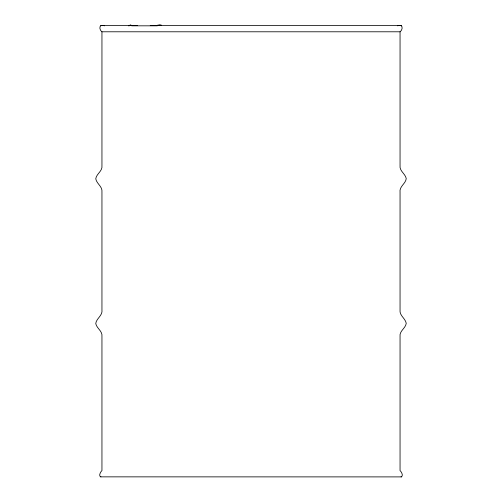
<?xml version="1.0" encoding="UTF-8"?>
<svg xmlns="http://www.w3.org/2000/svg" width="502" height="502" viewBox="0 0 502 502"><rect width="100%" height="100%" fill="white"/><g stroke="black" fill="none" stroke-linecap="round" stroke-linejoin="round"><path stroke-width="0.75" d="M401.073 476.9C403.821 476.034 401.393 471.648 400.05 470.594L400.05 336.735C399.146 330.987 405.635 328.358 406.243 323.332C405.447 318.343 399.184 315.52 400.05 309.772L400.05 192.316C399.121 186.468 405.741 183.701 406.243 178.543C405.346 173.692 399.209 171 400.05 165.353L400.05 31.789C402.642 30.384 403.382 24.215 399.008 25.514M159.969 25.37L160.646 25.1M397.615 25.834L398.425 25.552M102.904 25.514C98.63 24.322 99.377 30.396 101.95 31.789L101.95 165.353C102.854 171.113 96.353 173.755 95.756 178.8C96.566 183.77 102.816 186.581 101.95 192.316L101.95 309.772C102.879 315.632 96.246 318.412 95.763 323.595C96.666 328.427 102.791 331.1 101.95 336.735L101.95 470.594C100.871 471.309 98.041 476.147 100.927 476.9M401.299 476.869L401.468 476.856M100.676 25.721L101.379 25.608M398.124 25.589L398.814 25.514M398.393 25.539L398.921 25.514M101.253 25.608L102.201 25.546M102.339 25.527L102.992 25.514M102.728 25.52L137.397 25.508M130.024 25.106L131.041 25.106M157.703 25.1L161.406 25.106M150.236 25.508L399.272 25.52M103.575 25.552L103.839 25.608M401.525 25.746L400.822 25.621M128.449 25.822L129.259 25.822M131.656 25.822L157.383 25.822M101.95 31.789L400.05 31.789M100.532 476.856L401.205 476.9M158.958 25.1L159.862 25.106M130.2 25.1L130.878 25.37M103.079 25.514L103.512 25.533M399.36 25.52L400.226 25.571M103.186 25.514L103.607 25.539M399.799 25.546L400.96 25.633M103.481 25.539L103.876 25.589M103.927 25.633L104.385 25.834"/></g></svg>
